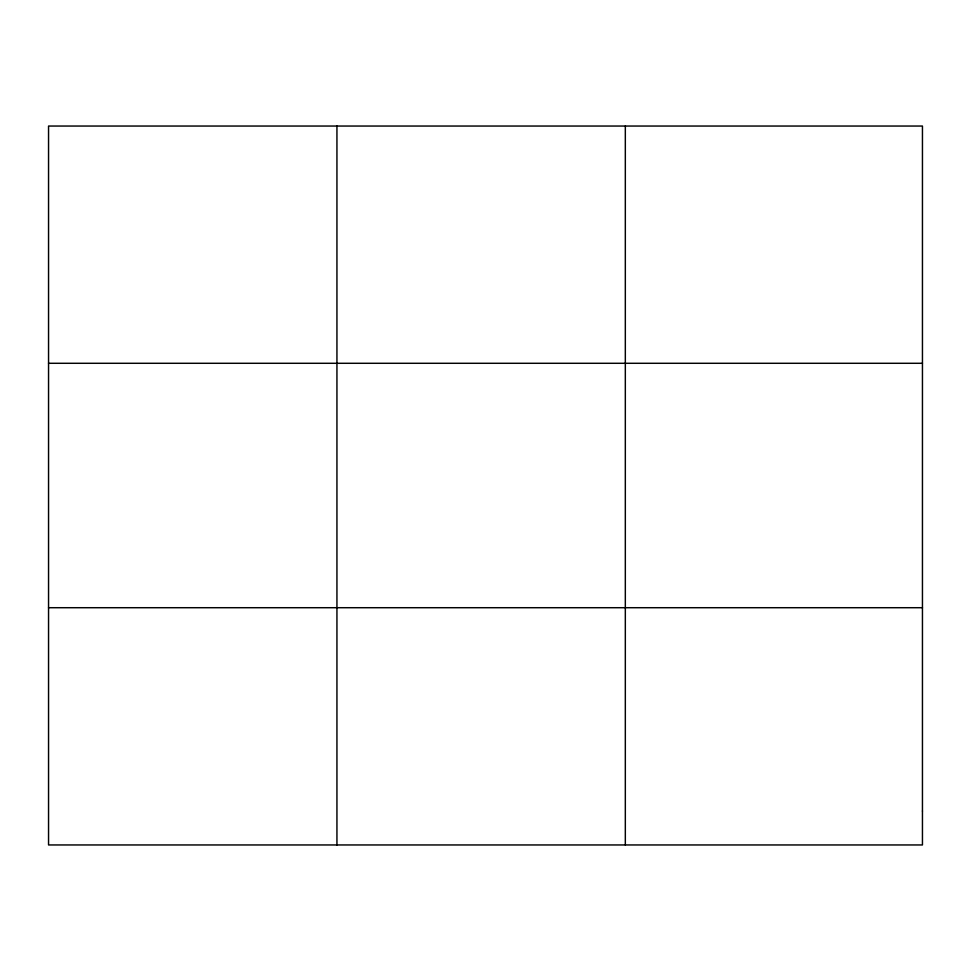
<?xml version="1.0" encoding="UTF-8"?>
<svg xmlns="http://www.w3.org/2000/svg" width="971" height="971" viewBox="0 0 971 971"><rect width="100%" height="100%" fill="white"/><g stroke="black" fill="none" stroke-linecap="round" stroke-linejoin="round"><path stroke-width="1.46" d="M336.937 126.048L336.937 844.952M625.324 126.048L625.324 844.952M48.55 363.288L922.45 363.288M48.55 607.712L922.45 607.712M922.45 811.052L922.45 844.952L48.55 844.952L48.55 126.048L922.45 126.048L922.45 811.052"/></g></svg>
